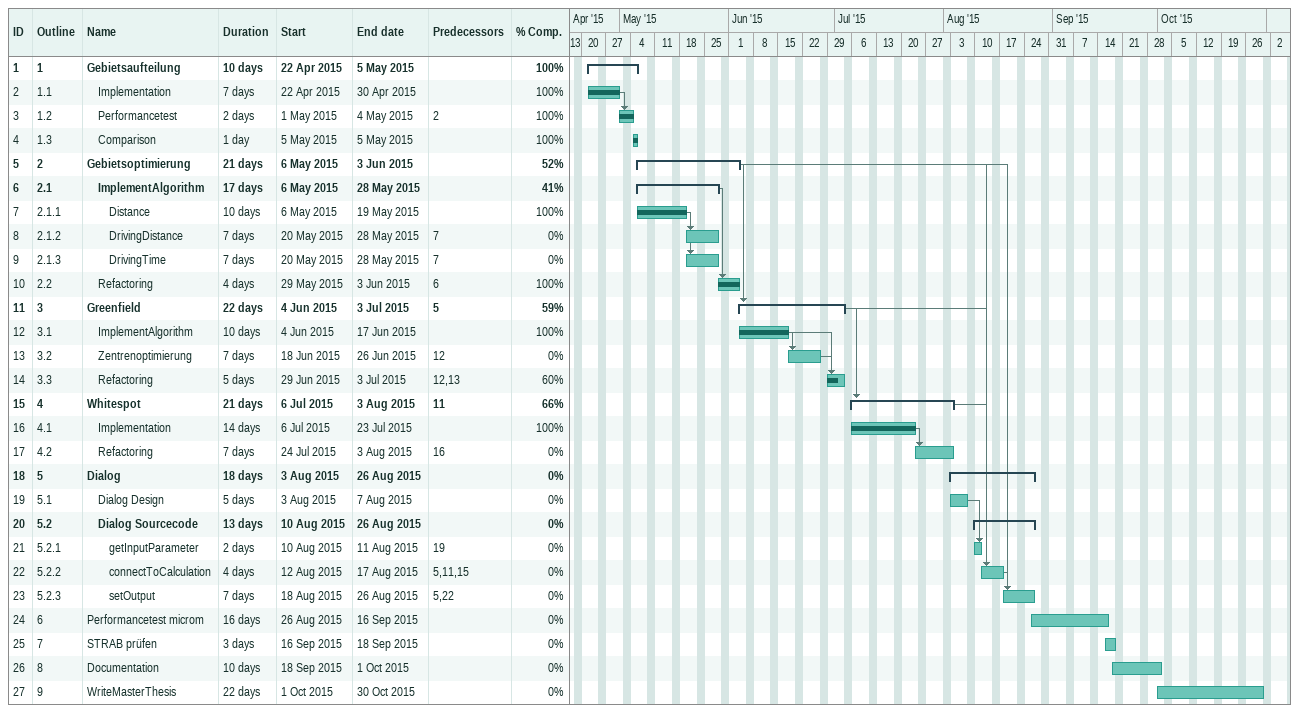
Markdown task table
| ID | WBS | Task | Duration | Start | Finish | Predecessors | % complete |
|---|---|---|---|---|---|---|---|
| 1 | 1 | **Gebietsaufteilung** | 10d | 2015-04-22 | 2015-05-05 |  | 100 |
| 2 | 1.1 | Implementation | 7d | 2015-04-22 | 2015-04-30 |  | 100 |
| 3 | 1.2 | Performancetest | 2d | 2015-05-01 | 2015-05-04 | 2 | 100 |
| 4 | 1.3 | Comparison | 1d | 2015-05-05 | 2015-05-05 |  | 100 |
| 5 | 2 | **Gebietsoptimierung** | 21d | 2015-05-06 | 2015-06-03 |  | 52 |
| 6 | 2.1 | **ImplementAlgorithm** | 17d | 2015-05-06 | 2015-05-28 |  | 41 |
| 7 | 2.1.1 | Distance | 10d | 2015-05-06 | 2015-05-19 |  | 100 |
| 8 | 2.1.2 | DrivingDistance | 7d | 2015-05-20 | 2015-05-28 | 7 | 0 |
| 9 | 2.1.3 | DrivingTime | 7d | 2015-05-20 | 2015-05-28 | 7 | 0 |
| 10 | 2.2 | Refactoring | 4d | 2015-05-29 | 2015-06-03 | 6 | 100 |
| 11 | 3 | **Greenfield** | 22d | 2015-06-04 | 2015-07-03 | 5 | 59 |
| 12 | 3.1 | ImplementAlgorithm | 10d | 2015-06-04 | 2015-06-17 |  | 100 |
| 13 | 3.2 | Zentrenoptimierung | 7d | 2015-06-18 | 2015-06-26 | 12 | 0 |
| 14 | 3.3 | Refactoring | 5d | 2015-06-29 | 2015-07-03 | 12, 13 | 60 |
| 15 | 4 | **Whitespot** | 21d | 2015-07-06 | 2015-08-03 | 11 | 66 |
| 16 | 4.1 | Implementation | 14d | 2015-07-06 | 2015-07-23 |  | 100 |
| 17 | 4.2 | Refactoring | 7d | 2015-07-24 | 2015-08-03 | 16 | 0 |
| 18 | 5 | **Dialog** | 18d | 2015-08-03 | 2015-08-26 |  | 0 |
| 19 | 5.1 | Dialog Design | 5d | 2015-08-03 | 2015-08-07 |  | 0 |
| 20 | 5.2 | **Dialog Sourcecode** | 13d | 2015-08-10 | 2015-08-26 |  | 0 |
| 21 | 5.2.1 | getInputParameter | 2d | 2015-08-10 | 2015-08-11 | 19 | 0 |
| 22 | 5.2.2 | connectToCalculation | 4d | 2015-08-12 | 2015-08-17 | 5, 11, 15 | 0 |
| 23 | 5.2.3 | setOutput | 7d | 2015-08-18 | 2015-08-26 | 5, 22 | 0 |
| 24 | 6 | Performancetest microm | 16d | 2015-08-26 | 2015-09-16 |  | 0 |
| 25 | 7 | STRAB prüfen | 3d | 2015-09-16 | 2015-09-18 |  | 0 |
| 26 | 8 | Documentation | 10d | 2015-09-18 | 2015-10-01 |  | 0 |
| 27 | 9 | WriteMasterThesis | 22d | 2015-10-01 | 2015-10-30 |  | 0 |
